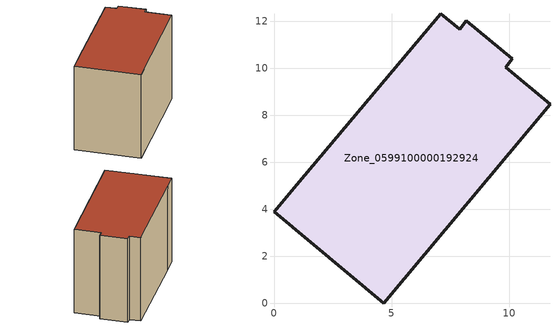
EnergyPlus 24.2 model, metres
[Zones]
Zone_0599100000192924
 floor ground (C_G): 7.89,11.66 8.18,12.01 10.13,10.39 9.84,10.04 11.73,8.46 4.66,0 0,3.89 0.96,5.05 7.09,12.32 z0
 wall outside (C_F): 11.73,8.46 9.84,10.04 10.13,10.39 8.18,12.01 7.89,11.66 7.09,12.32 0.96,5.05 0,3.89 4.66,0 11.73,8.46 z0:8.38
 roof outside (C_R): 7.89,11.66 7.09,12.32 0.96,5.05 0,3.89 4.66,0 11.73,8.46 9.84,10.04 10.13,10.39 8.18,12.01 z8.38
[BUILDING]
Pand.0599100000192924: North Axis=0; Terrain=City; Loads Convergence Tolerance Value=0.04; Temperature Convergence Tolerance Value=0.4; Solar Distribution=FullExterior; Maximum Number of Warmup Days=25; Minimum Number of Warmup Days=1
[Site:Location]
Rotterdam.The.Hague.AP_ZH_NLD Design_Conditions: Latitude=51.96; Longitude=4.45; Time Zone=1; Elevation=-4.5
[SITE:GROUNDTEMPERATURE:BUILDINGSURFACE]
18, 18, 18, 18, 18, 18, 18, 18, 18, 18, 18, 18
[MATERIAL] Thermal Absorptance=0.9; Solar Absorptance=0.7; Visible Absorptance=0.7
Name | Roughness | Thickness | Conductivity | Density | Specific Heat
G.TI.1946-1964 | MediumSmooth | 0.15 | 1 | 540 | 1210
F.TI.1946-1964 | Rough | 0.3 | 0.857143 | 1920 | 840
R.TI.1946-1964 | MediumRough | 0.2 | 0.277778 | 1500 | 1000
[CONSTRUCTION]
C_G: G.TI.1946-1964
C_F: F.TI.1946-1964
C_R: R.TI.1946-1964
[ZONE]
Zone_0599100000192924: Type=1; Multiplier=1; Ceiling Height=Autocalculate; Volume=Autocalculate; Floor Area=autocalculate; Part of Total Floor Area=Yes
[ZONEINFILTRATION:DESIGNFLOWRATE]
Infil_Zone_0599100000192924: Zone or ZoneList or Space or SpaceList=Zone_0599100000192924; Schedule=AlwaysOn; Design Flow Rate Calculation Method=Flow/Area; Flow Rate per Floor Area=0.003; Constant Term Coefficient=1; Temperature Term Coefficient=0; Velocity Term Coefficient=0; Velocity Squared Term Coefficient=0
[HVACTEMPLATE:ZONE:IDEALLOADSAIRSYSTEM]
Zone_0599100000192924: Maximum Heating Supply Air Temperature=50; Minimum Cooling Supply Air Temperature=13; Maximum Heating Supply Air Humidity Ratio=0.0156; Minimum Cooling Supply Air Humidity Ratio=0.0077; Heating Limit=NoLimit; Cooling Limit=NoLimit; Dehumidification Control Type=ConstantSensibleHeatRatio; Cooling Sensible Heat Ratio=0.7; Dehumidification Setpoint=60; Humidification Control Type=None; Humidification Setpoint=30; Outdoor Air Method=None; Outdoor Air Flow Rate per Person=0.00944; Outdoor Air Flow Rate per Zone Floor Area=0; Outdoor Air Flow Rate per Zone=0; Demand Controlled Ventilation Type=None; Outdoor Air Economizer Type=NoEconomizer; Heat Recovery Type=None; Sensible Heat Recovery Effectiveness=0.7; Latent Heat Recovery Effectiveness=0.65
[ZONECONTROL:THERMOSTAT]
ThermostatControl_Zone_0599100000192924: Zone or ZoneList=Zone_0599100000192924; Control Type Schedule=DualSetpointControlType; Control 1=Thermostat_Zone_0599100000192924; Temperature Difference Between Cutout And Setpoint=0
[THERMOSTATSETPOINT:DUALSETPOINT]
Thermostat_Zone_0599100000192924: Heating Setpoint Temperature Schedule=HeatingSetpoint_Zone_0599100000192924; Cooling Setpoint Temperature Schedule=CoolingSetpoint_Zone_0599100000192924
[SCHEDULE:COMPACT]
HeatingSetpoint_Zone_0599100000192924: Through: 12/31, For: AllDays, Until: 24:00, 21
CoolingSetpoint_Zone_0599100000192924: Through: 12/31, For: AllDays, Until: 24:00, 24
DualSetpointControlType: Through: 12/31, For: AllDays, Until: 24:00, 4
AlwaysOn: Through: 12/31, For: AllDays, Until: 24:00, 1
